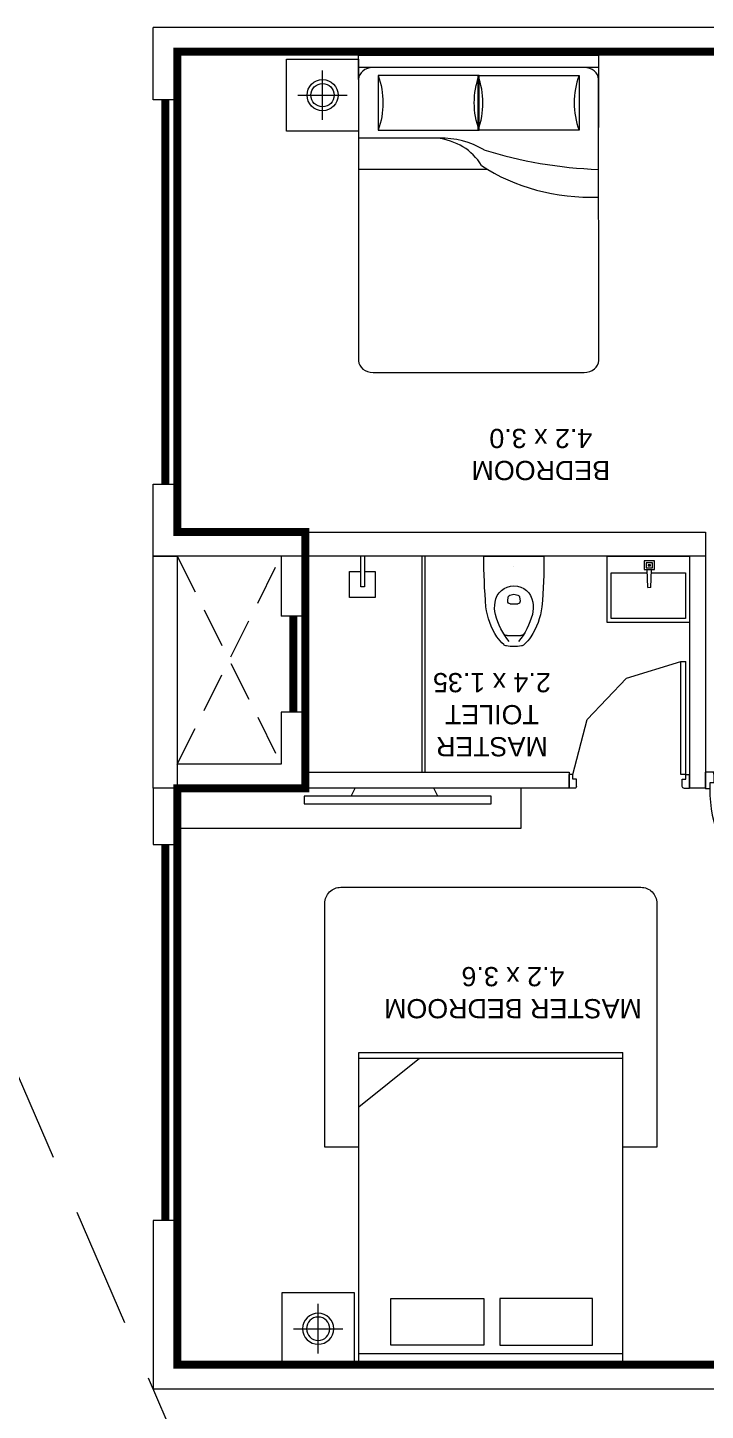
# Model space of a CAD drawing. Header units: inches. Extents: x 27644242 to 29005101, y -955243 to 216979.
# Drawn here: x 28707908 to 28712142, y -356936 to -348302 of the extents above; entities that cross this region are included whole.
import ezdxf

# ---------------------------------------------------------------- set-up
doc = ezdxf.new("R2010")
doc.units = ezdxf.units.IN
doc.header["$MEASUREMENT"] = 0
doc.set_wipeout_variables(frame=1)
for name, pattern in [('01-Xref Col Podium Lvl-1$0$HIDDEN', [0.375, 0.25, -0.125]), ('DASHED2', [0.375, 0.25, -0.125]), ('HIDDEN', [0.375, 0.25, -0.125])]:
    doc.linetypes.add(name, pattern=pattern)
doc.layers.get('Defpoints').update_dxf_attribs({"color": 8})
for name, color, linetype, lineweight in [('AHC-A-DUCT', 14, 'HIDDEN', 5), ('DOOR', 4, 'Continuous', 0), ('DOORS', 1, 'Continuous', 9), ('FURN', 250, 'Continuous', 0), ('RVA Site Boundary', 17, 'Continuous', 15), ('WALL', 7, 'Continuous', 20), ('WINDOW', 162, 'Continuous', 13)]:
    doc.layers.add(name, color=color, linetype=linetype, lineweight=lineweight)
doc.layers.add('text', color=7, linetype='Continuous')
doc.styles.add('AMITS', font='arial.ttf')

# ---------------------------------------------------------------- blocks, each defined once
blk = doc.blocks.new('A$C6E20521E-flat-1-flatten-1')
at = {"layer": 'DOORS', "color": 251}
for p, q in [((-63, 103.5), (-63, 948.9)), ((-63, 948.9), (-27, 948.9)), ((-27, 103.5), (-27, 948.9)), ((-900, 0), (-900, 103.5)), ((-873, 103.5), (-900, 103.5)), ((-873, 67.5), (-873, 103.5)), ((-27, 103.5), (-63, 103.5)), ((-27, 103.5), (0, 103.5)), ((-27, 67.5), (-27, 103.5)), ((0, 0), (0, 103.5)), ((0, 0), (-900, 0)), ((-846, 67.5), (-873, 67.5)), ((-846, 13.5), (-846, 67.5)), ((-54, 13.5), (-54, 67.5)), ((-54, 67.5), (-27, 67.5)), ((-859.5, 0), (-900, 0)), ((-40.5, 0), (0, 0))]:
    blk.add_line(p, q, dxfattribs=at)
at = {"layer": 'DOORS', "color": 251, "extrusion": (0, 0, -1)}
for centre, major_axis, start_param, end_param in [((-27, 103.5), (-729.3, -428.8), 0.531535, 2.059765), ((-859.5, 13.5), (-11.7, -6.7), 3.665191, 5.235988), ((-40.5, 13.5), (-11.7, -6.7), 5.235988, 6.806784)]:
    blk.add_ellipse(centre, major_axis=major_axis, ratio=1, start_param=start_param, end_param=end_param, dxfattribs=at)
blk = doc.blocks.new('A$C65A37FE3-flatten-3')
at = {"layer": 'DOOR', "color": 252, "true_color": 0x939598}
for p, q in [((0, -33.8), (0, 0)), ((0, 0), (86.3, 0)), ((11.3, -45), (56.3, -45)), ((56.3, -45), (56.3, -22.5)), ((56.3, -22.5), (86.3, -22.5)), ((86.3, -22.5), (86.3, 0)), ((86.3, -22.5), (86.3, -52.5)), ((86.3, -22.5), (791, -22.5)), ((86.3, -52.5), (791, -52.5)), ((791, -52.5), (791, -22.5)), ((0, -716.5), (0, -750.2)), ((0, -750.2), (86.3, -750.2)), ((11.3, -705.2), (56.3, -705.2)), ((56.3, -705.2), (56.3, -727.7)), ((56.3, -727.7), (86.3, -727.7)), ((86.3, -727.7), (86.3, -750.2))]:
    blk.add_line(p, q, dxfattribs=at)
for points in [[(0, -33.8), (3.3, -41.7), (11.3, -45)], [(86.3, -727.7), (430.2, -638.2), (686.8, -392.3), (790.8, -52.5)], [(11.3, -705.2), (5.6, -706.7), (1.5, -710.8), (0, -716.5)]]:
    blk.add_lwpolyline(points, dxfattribs=at)
blk = doc.blocks.new('A$C3C731254-flat-1')
at = {"layer": 'FURN'}
for p, q in [((-77430.4, -2820), (-77430.7, -2801.7)), ((-77430.4, -2801.7), (-77317.9, -2797)), ((-77430.4, -2820), (-77317.9, -2824.7))]:
    blk.add_line(p, q, dxfattribs=at)
for points in [[(-77233.3, -3060.6), (-77647.7, -3060.6), (-77647.7, -2547.5), (-77233.3, -2547.5)], [(-77262.7, -2843), (-77262.7, -2778.3), (-77317.9, -2778.3), (-77317.9, -2843)], [(-77275, -2830.8), (-77275, -2790.5), (-77305.7, -2790.5), (-77305.7, -2830.8)], [(-77287.2, -2818.6), (-77287.2, -2802.7), (-77293.4, -2802.7), (-77293.4, -2818.6)]]:
    blk.add_lwpolyline(points, close=True, dxfattribs=at)
blk.add_lwpolyline([(-77338.5, -2823.8), (-77338.5, -3036.2), (-77623.2, -3036.2), (-77623.2, -2571.9), (-77338.5, -2571.9), (-77338.5, -2797.8)], dxfattribs=at)
blk = doc.blocks.new('A$C3D5F2F58')
at = {"color": 0, "linetype": 'ByBlock'}
blk.add_wipeout([(187.5, 0), (-187.5, 0), (-185.4, -124.8), (-182.6, -194.2), (-178.7, -263.3), (-175.9, -302), (-169.5, -348.6), (-150.7, -414.8), (-143.6, -432.7), (-131.4, -459.4), (-111.6, -495.4), (-106, -504.2), (-86.3, -529.7), (-71.8, -545.1), (-63.8, -552.7), (-55.8, -558), (-40.6, -562), (-22.7, -564.1), (3.1, -565), (29.6, -563.4), (46.7, -561), (55.8, -558), (74.2, -542.7), (100.9, -511.4), (135.4, -451.2), (158.3, -392.2), (171.2, -340), (178.9, -260.4), (185.1, -136.1), (187.4, -46)], dxfattribs=at)
for p, q in [((-187.5, 0), (187.5, 0)), ((0, -62.5), (0, -62.5)), ((-38.3, -282.4), (-35.8, -255.2)), ((35.8, -255.2), (38.3, -282.4)), ((-24.2, -298), (24.2, -298)), ((-42.5, -496.8), (42.5, -496.8))]:
    blk.add_line(p, q, dxfattribs=at)
at = {"color": 0, "linetype": 'ByBlock', "extrusion": (0, 0, -1)}
for centre, major_axis, ratio, start_param, end_param in [((3903, 5.3), (4087.6, 164.4), 0.940247, 3.100232, 3.182953), ((-3903, 5.4), (-4087.6, 164.4), 0.940247, 3.100232, 3.182953), ((0, -305.1), (84.4, 84.4), 1, 4.07333, 6.922251), ((-27.3, -256), (6.03, 6.03), 1, 4.01894, 4.852375), ((0, -292.3), (-38.2, 38.2), 1, 0.139988, 1.430816), ((27.3, -256), (6.03, 6.03), 1, -0.139979, 0.693472), ((275.8, -257.5), (321.4, 321.4), 1, 3.353441, 3.79389), ((86.9, -319.1), (146.6, 146.6), 1, 3.705861, 4.079165), ((-24.2, -283.7), (10, 10), 1, 2.356198, 4.018929), ((24.2, -283.7), (-10, 10), 1, 2.264265, 3.926995), ((-275.8, -257.5), (-321.4, 321.4), 1, 2.489302, 2.929752), ((-86.9, -319.1), (-146.6, 146.6), 1, 2.204028, 2.577331), ((326.3, -245.8), (-323.4, 323.4), 1, 4.816657, 5.23508), ((-326.3, -245.8), (-323.4, 323.4), 1, 2.618909, 3.037332), ((119.3, -350.5), (192.8, 192.8), 1, 3.092098, 3.328462), ((-42.5, -474.1), (16.1, 16.1), 1, 2.356198, 3.387836), ((42.5, -474.1), (16.1, 16.1), 1, 1.324559, 2.356198), ((-119.3, -350.5), (192.8, 192.8), 1, 1.383935, 1.620298), ((-40.9, -527.4), (24.1, 24.1), 1, 2.528301, 3.092099), ((0, -292.3), (-192.8, 192.8), 1, 3.75489, 4.099099), ((40.9, -527.4), (24.1, 24.1), 1, 1.620298, 2.184095)]:
    blk.add_ellipse(centre, major_axis=major_axis, ratio=ratio, start_param=start_param, end_param=end_param, dxfattribs=at)
blk = doc.blocks.new('A$C3E645E75')
at = {"extrusion": (0, 0, -1), "zscale": -0.9999999999999998, "rotation": 179.9999999999989}
blk.add_blockref('A$C3D5F2F58', (0, 0), dxfattribs=at)
blk = doc.blocks.new('A$C3A956F37-flat-1')
at = {"layer": 'FURN'}
blk.add_line((-168.3, 90.2), (0, 90.2), dxfattribs=at)
for points in [[(-97.1, 66.7), (-97.1, 0), (-258.5, 0), (-258.5, 161.4), (-97.1, 161.4), (-97.1, 90.2)], [(0, 67.1), (-191.4, 67.1), (-191.4, 90.2), (-168.3, 90.2)]]:
    blk.add_lwpolyline(points, dxfattribs=at)
blk = doc.blocks.new('A$C700F438C')
at = {"layer": 'FURN', "color": 8, "extrusion": (-6.65399e-08, 5.27913e-08, 1)}
for p, q in [((0.0734, 1.5, 0), (1.8303, 1.5001, 0)), ((1.98, 1.5001, 0), (1.53, 1.5001, 0)), ((1.98, 1.5001, 0), (1.53, 1.5001, 0)), ((1.98, 1.5001, 0), (1.53, 1.5001, 0)), ((1.9038, 1.5001, 0), (1.9039, 0.0001, 0)), ((0.0001, 0.0914, 0), (0, 1.4086, 0)), ((1.8548, 1.3782, 0), (1.5121, 1.3782, 0)), ((1.5121, 1.3782, 0), (1.5121, 0.7466, 0)), ((1.8548, 0.7466, 0), (1.8548, 1.3782, 0)), ((1.2673, 0.799, 0), (1.2673, 0.0001, 0)), ((1.5121, 0.122, 0), (1.5121, 0.7536, 0)), ((1.5121, 0.7536, 0), (1.8548, 0.7536, 0)), ((1.5121, 0.7466, 0), (1.8548, 0.7466, 0)), ((1.8548, 0.7536, 0), (1.8549, 0.122, 0)), ((1.4632, 0.503, 0), (1.4632, 0.0001, 0)), ((1.8549, 0.122, 0), (1.5121, 0.122, 0)), ((1.8304, 0.0001, 0), (0.0735, 0, 0)), ((1.9039, 0.0001, 0), (1.9801, 0.0001, 0))]:
    blk.add_line(p, q, dxfattribs=at)
at = {"layer": 'FURN', "linetype": 'Continuous', "lineweight": 0, "extrusion": (-6.65399e-08, 5.27913e-08, 1)}
blk.add_line((1.8304, 0.0001, 0), (1.9174, 0.0001, 0), dxfattribs=at)
at = {"layer": 'FURN', "color": 8, "extrusion": (6.65399e-08, -5.27913e-08, -1)}
for centre, major_axis, ratio, start_param, end_param in [((0.0735, 1.4086, 0), (0, -0.0914, 0), 0.803207, 1.570796, 3.141593), ((1.9589, 1.4544, 0), (0, -1.0771, 0), 0.803207, 0.880587, 1.613256), ((3.067, 1.6025, 0), (0.0001, -2.243, 0), 0.803207, 1.197175, 1.525138), ((1.8304, 1.4087, 0), (0, -0.0914, 0), 0.803207, 3.141593, 4.712389), ((1.6834, 2.1097, 0), (0, -0.762, 0), 0.803207, -0.283794, 0.283794), ((-0.0315, 0.1903, 0), (-1.467, -0.4936, 0), 0.581007, 3.019706, 3.343381), ((1.6835, 0.0151, 0), (0, -0.762, 0), 0.803207, 2.857799, 3.425387), ((0.6693, 0.0845, 0), (-0.7051, -0.6147, 0), 0.604617, 2.952061, 3.536756), ((0.0735, 0.0914, 0), (0, -0.0914, 0), 0.803207, 0, 1.570796), ((1.8304, 0.0915, 0), (0, -0.0914, 0), 0.803207, -1.570796, 0)]:
    blk.add_ellipse(centre, major_axis=major_axis, ratio=ratio, start_param=start_param, end_param=end_param, dxfattribs=at)
at = {"layer": 'FURN', "color": 8, "extrusion": (-6.65399e-08, 5.27913e-08, 1)}
for centre, start_param, end_param in [((1.6835, 1.4851, 0), -0.283794, 0.283794), ((1.6835, -0.6096, 0), 2.857799, 3.425387)]:
    blk.add_ellipse(centre, major_axis=(0, -0.762, 0), ratio=0.803207, start_param=start_param, end_param=end_param, dxfattribs=at)
blk = doc.blocks.new('BEDROOM')
at = {"layer": 'FURN', "linetype": 'Continuous', "extrusion": (-5.00305e-08, -8.66553e-08, 1)}
for p, q in [((1066.1, 501.3, 0), (1066.1, 192.6, 0)), ((911.7, 347, 0), (1220.4, 347, 0))]:
    blk.add_line(p, q, dxfattribs=at)
at = {"layer": 'FURN', "ltscale": 500}
blk.add_line((1314.6, 122.1, 0), (1315.2, -1377.9, 0), dxfattribs=at)
at = {"layer": 'FURN', "ltscale": 0.05, "extrusion": (-5.00305e-08, -8.66553e-08, 1), "elevation": 0}
blk.add_lwpolyline([(1291.1, 122), (841.1, 122), (841.1, 572), (1291.1, 572)], close=True, dxfattribs=at)
at = {"layer": 'FURN', "linetype": 'Continuous', "extrusion": (-5.00305e-08, -8.66553e-08, 1)}
for radius in [97, 72.8]:
    blk.add_circle((1066.1, 347, 0), radius, dxfattribs=at)
at = {"layer": 'FURN', "extrusion": (-3.01072e-07, 1.30707e-07, 1), "xscale": -1000.000000000015, "yscale": 1000.000000000015, "zscale": 1000.000000000007, "rotation": 180.0236273616612}
blk.add_blockref('A$C700F438C', (-665.5, 121.4, 0), dxfattribs=at)
blk = doc.blocks.new('TVVVV')
at = {"layer": 'FURN', "ltscale": 1000, "elevation": 0}
blk.add_lwpolyline([(-129.9, 740.3), (-82, 740.3), (-82, -428.6), (-129.9, -428.6)], close=True, dxfattribs=at)
for points in [[(-129.9, 446.7), (-178.7, 422)], [(-129.9, -95.7), (-178.7, -71)]]:
    blk.add_lwpolyline(points, dxfattribs=at)
blk = doc.blocks.new('edddew234')
at = {"layer": 'FURN', "linetype": 'Continuous', "extrusion": (5.00305e-08, 8.66553e-08, 1)}
for p, q in [((1390.9, 2058.4, 0), (1390.9, 1749.7, 0)), ((1545.3, 1904, 0), (1236.6, 1904, 0))]:
    blk.add_line(p, q, dxfattribs=at)
at = {"layer": 'FURN', "ltscale": 0.05, "extrusion": (5.00305e-08, 8.66553e-08, 1)}
for p, q in [((1615.9, 1650, 0), (-334.1, 1650, 0)), ((-334.1, 1650, 0), (-334.1, 0, 0)), ((5.5, 1650, 0), (-299.5, 1271.1, 0)), ((-299.5, 1650, 0), (-299.5, 0, 0)), ((1546.7, 1650, 0), (1546.7, 0, 0)), ((1615.9, 1650, 0), (1615.9, 0, 0)), ((1615.9, 0, 0), (-334.1, 0, 0))]:
    blk.add_line(p, q, dxfattribs=at)
blk.add_lwpolyline([(1165.9, 1679), (1615.9, 1679), (1615.9, 2129), (1165.9, 2129)], close=True, dxfattribs=at)
at = {"layer": 'FURN', "linetype": 'Continuous', "extrusion": (5.00305e-08, 8.66553e-08, 1)}
for points in [[(1494.4, 1449.2), (1203.1, 1449.2), (1203.1, 869.5), (1494.4, 869.5)], [(1494.4, 189.8), (1203.1, 189.8), (1203.1, 769.5), (1494.4, 769.5)]]:
    blk.add_lwpolyline(points, close=True, dxfattribs=at)
for radius in [97, 72.8]:
    blk.add_circle((1390.9, 1904), radius, dxfattribs=at)
blk = doc.blocks.new('HDHDHDHDHDHDH')
at = {"layer": 'AHC-A-DUCT', "linetype": 'DASHED2', "ltscale": 1000}
for p, q in [((27617880.1, -54663.8), (27617230.1, -53363.8)), ((27617880.1, -53364.3), (27617230.1, -54663.8))]:
    blk.add_line(p, q, dxfattribs=at)
at = {"layer": 'Defpoints', "ltscale": 500}
blk.add_lwpolyline([(27606280.1, -57813.8, 50, 50, 0), (27610280.1, -57813.8, 50, 50, 0), (27610280.1, -55563.8, 50, 50, 0), (27610430.1, -55563.8, 50, 50, 0), (27610430.1, -55663.8, 50, 50, 0), (27612230.1, -55663.8, 50, 50, 0), (27612230.1, -56413.8, 50, 50, 0), (27613680.1, -56413.8, 50, 50, 0), (27613680.1, -57813.8, 50, 50, 0), (27617880.1, -57813.8, 50, 50, 0), (27617880.1, -54813.8, 50, 50, 0), (27617080.1, -54813.8, 50, 50, 0), (27617080.1, -53213.8, 50, 50, 0), (27617880.1, -53213.8, 50, 50, 0), (27617880.1, -49613.7, 50, 50, 0), (27613580.1, -49613.7, 50, 50, 0), (27613580.1, -49613.8, 50, 50, 0), (27609880.1, -49613.8, 50, 50, 0), (27609880.1, -49613.8, 50, 50, 0), (27606280.1, -49613.8, 50, 50, 0), (27606280.1, -57813.8, 50, 50, 0)], format="xyseb", dxfattribs=at)
at = {"layer": 'FURN', "ltscale": 500}
for p, q in [((27616330.1, -53313.8), (27616330.1, -54663.9)), ((27616350.1, -53313.8), (27616350.1, -54663.9))]:
    blk.add_line(p, q, dxfattribs=at)
at = {"layer": 'FURN', "ltscale": 1000, "elevation": 0}
blk.add_lwpolyline([(27616745.3, -50973.5), (27616957.3, -50973.5), (27616957.3, -52495.6, -0.414214), (27616857.3, -52595.6), (27614983.5, -52595.6, -0.414214), (27614883.5, -52495.6), (27614883.5, -50973.5), (27615095.3, -50973.5)], format="xyb", dxfattribs=at)
at = {"layer": 'FURN', "ltscale": 500}
blk.add_lwpolyline([(27617880.1, -53213.8), (27617880.1, -52963.8), (27615730.3, -52963.8), (27615730.3, -53213.8)], close=True, dxfattribs=at)
at = {"layer": 'WALL'}
blk.add_line((27617880.1, -49613.8, 0), (27613580.1, -49613.5, 0), dxfattribs=at)
at = {"layer": 'WALL', "ltscale": 500}
for p, q in [((27618030.1, -52863.8), (27617880.1, -52863.8)), ((27617880.1, -52863.8), (27617880.1, -53213.8)), ((27618030.1, -53213.8), (27618030.1, -52863.8)), ((27614580.1, -53213.8), (27614580.1, -53313.8)), ((27614580.1, -54813.8), (27614580.1, -53213.8)), ((27614580.1, -53213.8), (27614680.1, -53213.8)), ((27614680.1, -54663.8), (27614680.1, -53213.8)), ((27617880.1, -53213.8), (27617080.1, -53213.8)), ((27617080.1, -53213.8), (27617080.1, -53688.8)), ((27617230.1, -53688.8), (27617230.1, -53363.8)), ((27617230.1, -53363.8), (27617880.1, -53363.8)), ((27617080.1, -53688.8), (27617230.1, -53688.8)), ((27617080.1, -54663.8), (27617080.1, -54288.8)), ((27617080.1, -54288.8), (27617230.1, -54288.8)), ((27617230.1, -54663.8), (27617230.1, -54288.8)), ((27617880.1, -54813.8), (27614580.1, -54813.8)), ((27618030.1, -55113.8), (27617880.1, -55113.8)), ((27617880.1, -57513.8), (27618030.1, -57513.8)), ((27613530.1, -57813.8), (27617880.1, -57813.8)), ((27613530.1, -57963.8), (27618030.1, -57963.8))]:
    blk.add_line(p, q, dxfattribs=at)
at = {"layer": 'WALL', "transparency": 33554687}
for p, q in [((27618030.1, -54663.8), (27618030.1, -55113.8)), ((27617880.1, -54813.8), (27617880.1, -55113.8)), ((27617880.1, -57513.8), (27617880.1, -57813.8)), ((27618030.1, -57513.8), (27618030.1, -57963.8))]:
    blk.add_line(p, q, dxfattribs=at)
at = {"layer": 'WALL', "ltscale": 500}
for points in [[(27617880.1, -49613.8), (27617880.1, -50513.8), (27618030.1, -50513.8), (27618030.1, -49463.8), (27613680.1, -49463.8)], [(27617080.1, -53313.8), (27615430.3, -53313.8), (27615430.3, -53213.8), (27617080.1, -53213.8)]]:
    blk.add_lwpolyline(points, dxfattribs=at)
blk.add_lwpolyline([(27618030.1, -54663.8), (27617880.1, -54663.8), (27617880.1, -53213.8), (27618030.1, -53213.8)], close=True, dxfattribs=at)
at = {"layer": 'WINDOW', "ltscale": 500, "const_width": 50}
for points in [[(27617955.1, -52863.8), (27617955.1, -50513.8)], [(27617155.1, -54288.8), (27617155.1, -53688.8)], [(27617955.1, -57513.8), (27617955.1, -55113.8)]]:
    blk.add_lwpolyline(points, dxfattribs=at)
at = {"rotation": 269.9999999999912}
for name, p in [('A$C3C731254-flat-1', (27617740.7, -131897.1)), ('A$C3A956F37-flat-1', (27616643.1, -54663.9))]:
    blk.add_blockref(name, p, dxfattribs=at)
at = {"layer": 'DOOR', "ltscale": 500, "xscale": -1}
blk.add_blockref('A$C6E20521E-flat-1-flatten-1', (27613680.1, -53314.8), dxfattribs=at)
at = {"layer": 'FURN', "ltscale": 500, "xscale": -1, "rotation": 269.9999999999999}
blk.add_blockref('edddew234', (27615095.3, -51230, 0), dxfattribs=at)
at = {"layer": 'FURN', "ltscale": 1000, "xscale": -1, "rotation": 270}
blk.add_blockref('TVVVV', (27616347.1, -53035.1, 0), dxfattribs=at)
at = {"layer": 'FURN', "ltscale": 500, "rotation": 270}
blk.add_blockref('BEDROOM', (27616625, -56476, 0), dxfattribs=at)
at = {"layer": 'WALL', "ltscale": 500, "xscale": -1, "rotation": 89.99999999999898}
blk.add_blockref('A$C65A37FE3-flatten-3', (27614680.1, -53213.8), dxfattribs=at)
at = {"layer": 'text', "ltscale": 100, "char_height": 120, "width": 1715.235, "attachment_point": 3, "style": 'AMITS'}
for s, insert in [('\\pxqc;MASTER BEDROOM\\P4.2 x 3.6', (27616639.7, -51777.6)), ('\\pxqc;MASTER \\PTOILET\\P2.4 x 1.35', (27616771.4, -53413.5)), ('\\pxqc;BEDROOM\\P4.2 x 3.0', (27616465.8, -55138.4))]:
    blk.add_mtext(s, dxfattribs=dict(at, insert=insert))
at = {"layer": 'FURN', "extrusion": (0, 0, -1), "zscale": -1, "rotation": 359.9997802697439}
blk.add_blockref('A$C3E645E75', (-27615776.3, -54663.8), dxfattribs=at)
at = {"layer": 'WALL'}
blk.add_line((27614580.1, -54663.8), (27618030.1, -54663.8), dxfattribs=at)

msp = doc.modelspace()

# ---------------------------------------------------------------- block references
at = {"layer": 'WALL', "ltscale": 500, "rotation": 180}
msp.add_blockref('HDHDHDHDHDHDH', (56326722.4, -406265.5), dxfattribs=at)

# ---------------------------------------------------------------- next in the draw order: linework, layer by layer
at = {"layer": 'RVA Site Boundary', "linetype": '01-Xref Col Podium Lvl-1$0$HIDDEN', "ltscale": 3000}
msp.add_lwpolyline([(28749146.1, -354436.3), (28741844.7, -354853.2), (28733400.5, -355621.8), (28732684.5, -355773.7), (28731940.1, -355950.2), (28712889.4, -360962.2), (28711197.7, -361442.5), (28711066.7, -361479.4), (28710744.1, -361554.5), (28707606.6, -354288), (28700145.1, -337167.6), (28699705.3, -336173.5), (28714627.6, -336025.6), (28721176.3, -336084.5), (28728670, -336062.4), (28742980.7, -336067.7), (28767228.6, -336086.7)], dxfattribs=at)

doc.saveas('drawing.dxf')
